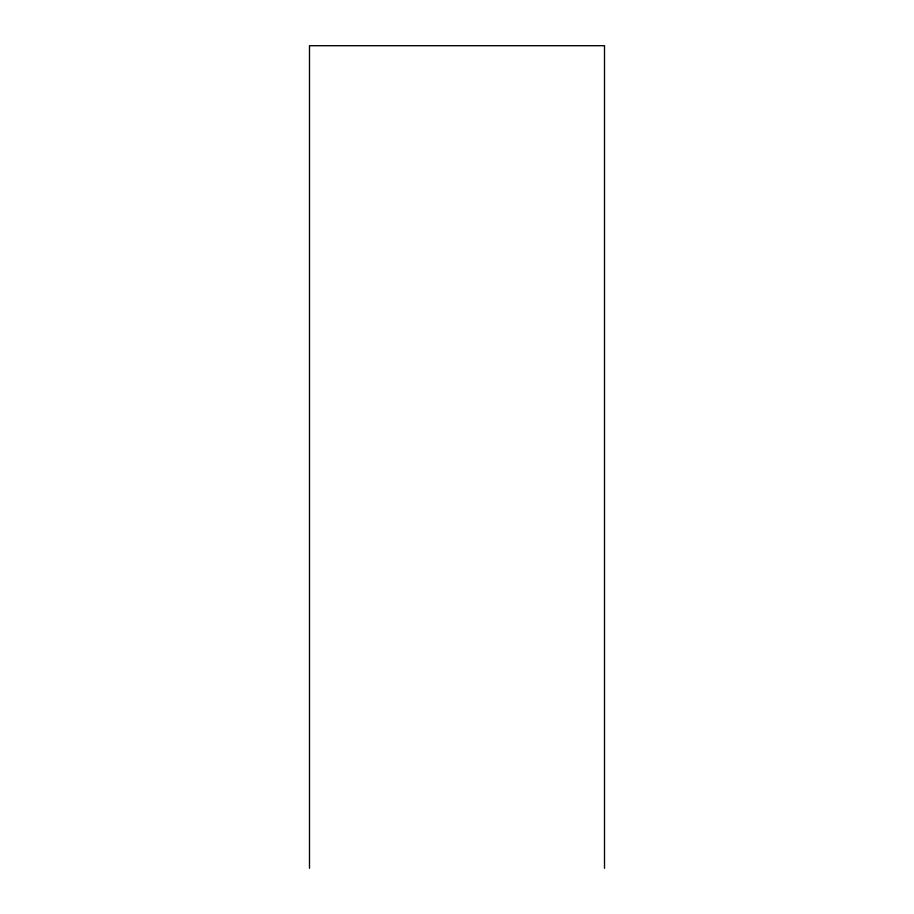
<?xml version="1.0" encoding="UTF-8"?>
<svg xmlns="http://www.w3.org/2000/svg" width="914" height="914" viewBox="0 0 914 914"><rect width="100%" height="100%" fill="white"/><g stroke="black" fill="none" stroke-linecap="round" stroke-linejoin="round"><path stroke-width="1.37" d="M604.508 868.3L604.508 45.7L309.492 45.7L309.492 868.3"/></g></svg>
